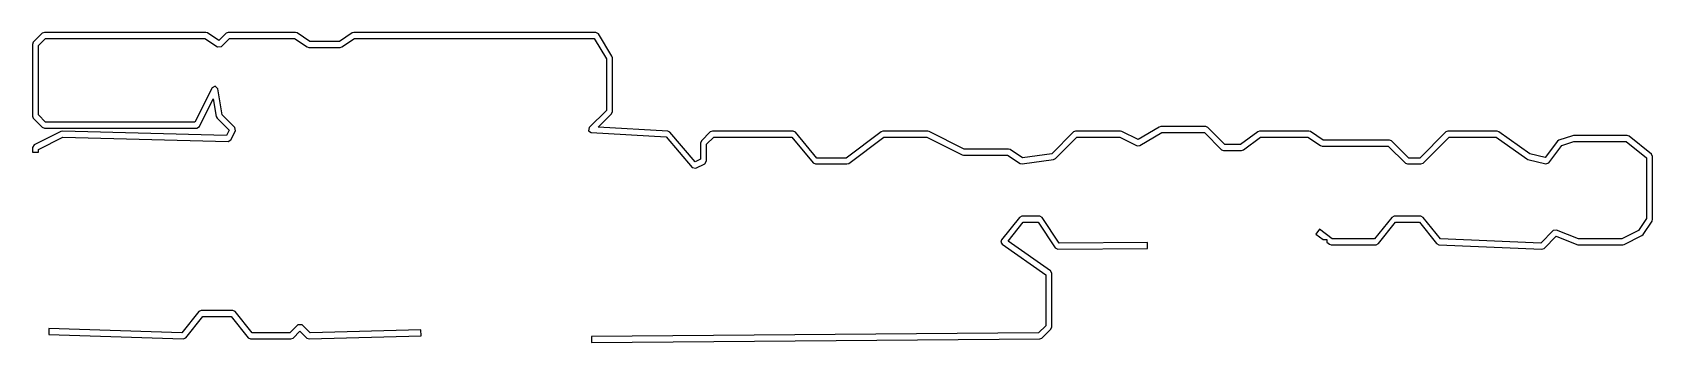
# Model space of a CAD drawing. Extents: x 0 to 4.27, y 0 to 0.82.
import ezdxf

# ---------------------------------------------------------------- set-up
doc = ezdxf.new("R2010")
doc.units = 0
doc.layers.get('0').update_dxf_attribs({"linetype": 'CONTINUOUS'})

msp = doc.modelspace()

# ---------------------------------------------------------------- linework, layer by layer
at = {"color": 160}
for p, q in [((0.0259, 0.8143), (0.0023, 0.7907)), ((0.0315, 0.8166), (0.0259, 0.8143)), ((0.4567, 0.8166), (0.0315, 0.8166)), ((0.461, 0.8153), (0.4567, 0.8166)), ((0.4911, 0.7953), (0.461, 0.8153)), ((0.5102, 0.8143), (0.4911, 0.7953)), ((0.5157, 0.8166), (0.5102, 0.8143)), ((0.6929, 0.8166), (0.5157, 0.8166)), ((0.6973, 0.8153), (0.6929, 0.8166)), ((0.7307, 0.793), (0.6973, 0.8153)), ((0.8421, 0.8153), (0.8086, 0.793)), ((0.8465, 0.8166), (0.8421, 0.8153)), ((1.4843, 0.8166), (0.8465, 0.8166)), ((1.491, 0.8128), (1.4843, 0.8166)), ((1.5264, 0.7537), (1.491, 0.8128)), ((0.0023, 0.7907), (0, 0.7852)), ((0, 0.7852), (0, 0.5962)), ((0.0157, 0.7819), (0.0348, 0.8009)), ((0.0157, 0.5994), (0.0157, 0.7819)), ((0.0348, 0.8009), (0.4543, 0.8009)), ((0.4543, 0.8009), (0.4877, 0.7786)), ((0.4877, 0.7786), (0.4977, 0.7796)), ((0.4977, 0.7796), (0.519, 0.8009)), ((0.519, 0.8009), (0.6905, 0.8009)), ((0.6905, 0.8009), (0.724, 0.7786)), ((0.724, 0.7786), (0.7284, 0.7773)), ((0.7284, 0.7773), (0.811, 0.7773)), ((0.8086, 0.793), (0.7307, 0.793)), ((0.811, 0.7773), (0.8154, 0.7786)), ((0.8154, 0.7786), (0.8488, 0.8009)), ((0.8488, 0.8009), (1.4798, 0.8009)), ((1.4798, 0.8009), (1.5118, 0.7475)), ((1.5118, 0.7475), (1.5118, 0.6113)), ((1.5276, 0.7497), (1.5264, 0.7537)), ((1.5276, 0.608), (1.5276, 0.7497)), ((0.4733, 0.6706), (0.4282, 0.5804)), ((0.4401, 0.569), (0.4765, 0.6419)), ((0.4815, 0.6749), (0.4733, 0.6706)), ((0.4765, 0.6419), (0.4844, 0.5949)), ((0.4881, 0.6683), (0.4815, 0.6749)), ((0.4995, 0.5999), (0.4881, 0.6683)), ((0.0348, 0.5804), (0.0157, 0.5994)), ((0.5331, 0.5664), (0.4995, 0.5999)), ((1.5118, 0.6113), (1.4668, 0.5663)), ((1.4904, 0.5676), (1.5252, 0.6024)), ((1.5252, 0.6024), (1.5276, 0.608)), ((0, 0.5962), (0.0023, 0.5906)), ((0.0023, 0.5906), (0.0259, 0.567)), ((0.0752, 0.556), (0.0043, 0.5205)), ((0.0259, 0.567), (0.0315, 0.5647)), ((0.0315, 0.5647), (0.4331, 0.5647)), ((0.4282, 0.5804), (0.0348, 0.5804)), ((0.0789, 0.5568), (0.0752, 0.556)), ((0.511, 0.5451), (0.0789, 0.5568)), ((0.4331, 0.5647), (0.4401, 0.569)), ((0.4844, 0.5949), (0.4865, 0.5906)), ((0.4865, 0.5906), (0.518, 0.5592)), ((0.518, 0.5592), (0.511, 0.5451)), ((0.5228, 0.5336), (0.5346, 0.5572)), ((0.5346, 0.5572), (0.5331, 0.5664)), ((1.4668, 0.5663), (1.4651, 0.5579)), ((1.4651, 0.5579), (1.472, 0.5529)), ((1.6737, 0.5568), (1.4904, 0.5676)), ((1.6792, 0.5541), (1.6737, 0.5568)), ((1.7913, 0.5568), (1.7857, 0.5545)), ((2.004, 0.5568), (1.7913, 0.5568)), ((2.01, 0.554), (2.004, 0.5568)), ((2.2354, 0.5552), (2.1431, 0.4859)), ((2.2402, 0.5568), (2.2354, 0.5552)), ((2.3583, 0.5568), (2.2402, 0.5568)), ((2.3618, 0.556), (2.3583, 0.5568)), ((2.4546, 0.5095), (2.3618, 0.556)), ((2.748, 0.5568), (2.7425, 0.5545)), ((2.8662, 0.5568), (2.748, 0.5568)), ((2.8697, 0.556), (2.8662, 0.5568)), ((2.913, 0.5343), (2.8697, 0.556)), ((2.9684, 0.5675), (2.913, 0.5343)), ((2.9724, 0.5686), (2.9684, 0.5675)), ((3.0906, 0.5686), (2.9724, 0.5686)), ((3.0961, 0.5663), (3.0906, 0.5686)), ((3.1411, 0.5214), (3.0961, 0.5663)), ((3.2275, 0.5552), (3.1824, 0.5214)), ((3.2323, 0.5568), (3.2275, 0.5552)), ((3.3622, 0.5568), (3.2323, 0.5568)), ((3.3666, 0.5555), (3.3622, 0.5568)), ((3.4, 0.5332), (3.3666, 0.5555)), ((3.7283, 0.5568), (3.7228, 0.5545)), ((3.8583, 0.5568), (3.7283, 0.5568)), ((3.8628, 0.5553), (3.8583, 0.5568)), ((3.9443, 0.4972), (3.8628, 0.5553)), ((0.0043, 0.5205), (0, 0.5135)), ((0, 0.5135), (0, 0.5017)), ((0.0157, 0.5086), (0.0805, 0.541)), ((0.0805, 0.541), (0.5155, 0.5292)), ((0.5155, 0.5292), (0.5228, 0.5336)), ((1.472, 0.5529), (1.6694, 0.5413)), ((1.6694, 0.5413), (1.7381, 0.4612)), ((1.7461, 0.4761), (1.6792, 0.5541)), ((1.7622, 0.5309), (1.7599, 0.5253)), ((1.7599, 0.5253), (1.7599, 0.483)), ((1.7857, 0.5545), (1.7622, 0.5309)), ((1.7756, 0.5221), (1.7946, 0.5411)), ((1.7756, 0.4781), (1.7756, 0.5221)), ((1.7946, 0.5411), (2.0003, 0.5411)), ((2.0003, 0.5411), (2.057, 0.473)), ((2.0667, 0.4859), (2.01, 0.554)), ((2.1504, 0.4718), (2.2428, 0.5411)), ((2.2428, 0.5411), (2.3564, 0.5411)), ((2.3564, 0.5411), (2.4492, 0.4946)), ((2.7425, 0.5545), (2.6853, 0.4973)), ((2.6946, 0.4843), (2.7513, 0.5411)), ((2.7513, 0.5411), (2.8643, 0.5411)), ((2.8643, 0.5411), (2.9099, 0.5183)), ((2.9099, 0.5183), (2.9174, 0.5186)), ((2.9174, 0.5186), (2.9746, 0.5528)), ((2.9746, 0.5528), (3.0873, 0.5528)), ((3.0873, 0.5528), (3.1322, 0.5079)), ((3.1824, 0.5214), (3.1411, 0.5214)), ((3.1898, 0.5072), (3.2349, 0.5411)), ((3.2349, 0.5411), (3.3598, 0.5411)), ((3.3598, 0.5411), (3.3933, 0.5188)), ((3.3933, 0.5188), (3.3976, 0.5174)), ((3.3976, 0.5174), (3.5716, 0.5174)), ((3.5748, 0.5332), (3.4, 0.5332)), ((3.5716, 0.5174), (3.6165, 0.4725)), ((3.5804, 0.5309), (3.5748, 0.5332)), ((3.6253, 0.4859), (3.5804, 0.5309)), ((3.7228, 0.5545), (3.6542, 0.4859)), ((3.663, 0.4725), (3.7316, 0.5411)), ((3.7316, 0.5411), (3.8557, 0.5411)), ((3.8557, 0.5411), (3.9364, 0.4835)), ((4.0173, 0.5301), (3.985, 0.487)), ((3.9945, 0.4734), (4.0284, 0.5186)), ((4.0211, 0.5328), (4.0173, 0.5301)), ((4.0566, 0.5446), (4.0211, 0.5328)), ((4.0284, 0.5186), (4.0603, 0.5292)), ((4.0591, 0.545), (4.0566, 0.5446)), ((4.2008, 0.545), (4.0591, 0.545)), ((4.0603, 0.5292), (4.198, 0.5292)), ((4.198, 0.5292), (4.252, 0.4861)), ((4.2057, 0.5432), (4.2008, 0.545)), ((4.2648, 0.496), (4.2057, 0.5432)), ((0, 0.5017), (0.0157, 0.5017)), ((0.0157, 0.5017), (0.0157, 0.5086)), ((1.7599, 0.483), (1.7461, 0.4761)), ((1.7476, 0.4592), (1.7712, 0.471)), ((1.7712, 0.471), (1.7756, 0.4781)), ((2.057, 0.473), (2.063, 0.4702)), ((2.063, 0.4702), (2.1457, 0.4702)), ((2.1431, 0.4859), (2.0667, 0.4859)), ((2.1457, 0.4702), (2.1504, 0.4718)), ((2.4492, 0.4946), (2.4527, 0.4938)), ((2.4527, 0.4938), (2.5685, 0.4938)), ((2.5709, 0.5095), (2.4546, 0.5095)), ((2.5685, 0.4938), (2.6019, 0.4715)), ((2.5753, 0.5082), (2.5709, 0.5095)), ((2.6082, 0.4863), (2.5753, 0.5082)), ((2.6019, 0.4715), (2.6074, 0.4703)), ((2.6074, 0.4703), (2.6901, 0.4821)), ((2.6853, 0.4973), (2.6082, 0.4863)), ((2.6901, 0.4821), (2.6946, 0.4843)), ((3.1322, 0.5079), (3.1378, 0.5056)), ((3.1378, 0.5056), (3.1851, 0.5056)), ((3.1851, 0.5056), (3.1898, 0.5072)), ((3.6165, 0.4725), (3.6221, 0.4702)), ((3.6221, 0.4702), (3.6575, 0.4702)), ((3.6542, 0.4859), (3.6253, 0.4859)), ((3.6575, 0.4702), (3.663, 0.4725)), ((3.9364, 0.4835), (3.939, 0.4823)), ((3.939, 0.4823), (3.9863, 0.4704)), ((3.985, 0.487), (3.9443, 0.4972)), ((3.9863, 0.4704), (3.9945, 0.4734)), ((4.252, 0.4861), (4.252, 0.3269)), ((4.2677, 0.4899), (4.2648, 0.496)), ((4.2677, 0.3245), (4.2677, 0.4899)), ((1.7381, 0.4612), (1.7476, 0.4592)), ((2.6002, 0.3294), (2.5529, 0.2704)), ((2.5705, 0.2671), (2.6101, 0.3166)), ((2.6063, 0.3324), (2.6002, 0.3294)), ((2.6535, 0.3324), (2.6063, 0.3324)), ((2.6101, 0.3166), (2.6493, 0.3166)), ((2.6493, 0.3166), (2.6942, 0.2493)), ((2.6601, 0.3289), (2.6535, 0.3324)), ((2.705, 0.2616), (2.6601, 0.3289)), ((3.5805, 0.3294), (3.5356, 0.2733)), ((3.5455, 0.2605), (3.5904, 0.3166)), ((3.5866, 0.3324), (3.5805, 0.3294)), ((3.6575, 0.3324), (3.5866, 0.3324)), ((3.5904, 0.3166), (3.6537, 0.3166)), ((3.6537, 0.3166), (3.6986, 0.2605)), ((3.6636, 0.3294), (3.6575, 0.3324)), ((3.7087, 0.2732), (3.6636, 0.3294)), ((4.252, 0.3269), (4.2309, 0.2952)), ((4.2428, 0.2847), (4.2664, 0.3201)), ((4.2664, 0.3201), (4.2677, 0.3245)), ((2.5529, 0.2704), (2.5513, 0.2643)), ((2.5513, 0.2643), (2.5545, 0.259)), ((2.5545, 0.259), (2.6693, 0.1787)), ((2.6817, 0.1892), (2.5705, 0.2671)), ((2.937, 0.2632), (2.705, 0.2616)), ((2.937, 0.2563), (2.937, 0.2632)), ((2.937, 0.2474), (2.937, 0.2563)), ((3.3906, 0.2983), (3.3811, 0.2858)), ((3.3811, 0.2858), (3.4003, 0.2714)), ((3.4239, 0.2733), (3.3906, 0.2983)), ((3.4003, 0.2714), (3.4094, 0.2714)), ((3.4094, 0.2714), (3.4094, 0.2645)), ((3.4094, 0.2645), (3.4165, 0.2592)), ((3.4165, 0.2592), (3.4213, 0.2576)), ((3.4213, 0.2576), (3.5394, 0.2576)), ((3.5356, 0.2733), (3.4239, 0.2733)), ((3.5394, 0.2576), (3.5455, 0.2605)), ((3.6986, 0.2605), (3.7044, 0.2576)), ((3.7044, 0.2576), (3.976, 0.2458)), ((3.9733, 0.2617), (3.7087, 0.2732)), ((4.0062, 0.2947), (3.9733, 0.2617)), ((3.9819, 0.2481), (4.0137, 0.2799)), ((4.0148, 0.2964), (4.0062, 0.2947)), ((4.0137, 0.2799), (4.0679, 0.2582)), ((4.0724, 0.2733), (4.0148, 0.2964)), ((4.0679, 0.2582), (4.0709, 0.2576)), ((4.0709, 0.2576), (4.189, 0.2576)), ((4.1871, 0.2733), (4.0724, 0.2733)), ((4.2309, 0.2952), (4.1871, 0.2733)), ((4.189, 0.2576), (4.1925, 0.2584)), ((4.1925, 0.2584), (4.2397, 0.2821)), ((4.2397, 0.2821), (4.2428, 0.2847)), ((2.6942, 0.2493), (2.7008, 0.2458)), ((2.7008, 0.2458), (2.937, 0.2474)), ((2.7008, 0.2458), (2.7008, 0.2458)), ((3.976, 0.2458), (3.9764, 0.2458)), ((3.9764, 0.2458), (3.9819, 0.2481)), ((2.6693, 0.1787), (2.6693, 0.0443)), ((2.6851, 0.1828), (2.6817, 0.1892)), ((2.6851, 0.0411), (2.6851, 0.1828)), ((0.4387, 0.0814), (0.3939, 0.0254)), ((0.4038, 0.0125), (0.4487, 0.0686)), ((0.4449, 0.0844), (0.4387, 0.0814)), ((0.5276, 0.0844), (0.4449, 0.0844)), ((0.4487, 0.0686), (0.5238, 0.0686)), ((0.5238, 0.0686), (0.5687, 0.0125)), ((0.5337, 0.0814), (0.5276, 0.0844)), ((0.5786, 0.0253), (0.5337, 0.0814)), ((0.6992, 0.0466), (0.6778, 0.0253)), ((0.7103, 0.0466), (0.6992, 0.0466)), ((0.7315, 0.0254), (0.7103, 0.0466)), ((2.6693, 0.0443), (2.6502, 0.0253)), ((0.0436, 0.0371), (0.043, 0.0214)), ((0.043, 0.0214), (0.3974, 0.0095)), ((0.3939, 0.0254), (0.0436, 0.0371)), ((0.3974, 0.0095), (0.4038, 0.0125)), ((0.5687, 0.0125), (0.5748, 0.0095)), ((0.5748, 0.0095), (0.6811, 0.0095)), ((0.6778, 0.0253), (0.5786, 0.0253)), ((0.6811, 0.0095), (0.6867, 0.0119)), ((0.6867, 0.0119), (0.7047, 0.0299)), ((0.7047, 0.0299), (0.7228, 0.0119)), ((0.7228, 0.0119), (0.7286, 0.0095)), ((0.7286, 0.0095), (1.0238, 0.0177)), ((1.0234, 0.0335), (0.7315, 0.0254)), ((1.0238, 0.0177), (1.0234, 0.0335)), ((2.6502, 0.0253), (1.4724, 0.0157)), ((1.4724, 0.0157), (1.4725, 0)), ((1.4725, 0), (2.6536, 0.0095)), ((2.6536, 0.0095), (2.6591, 0.0118)), ((2.6591, 0.0118), (2.6827, 0.0355)), ((2.6827, 0.0355), (2.6851, 0.0411))]:
    msp.add_line(p, q, dxfattribs=at)

doc.saveas('drawing.dxf')
